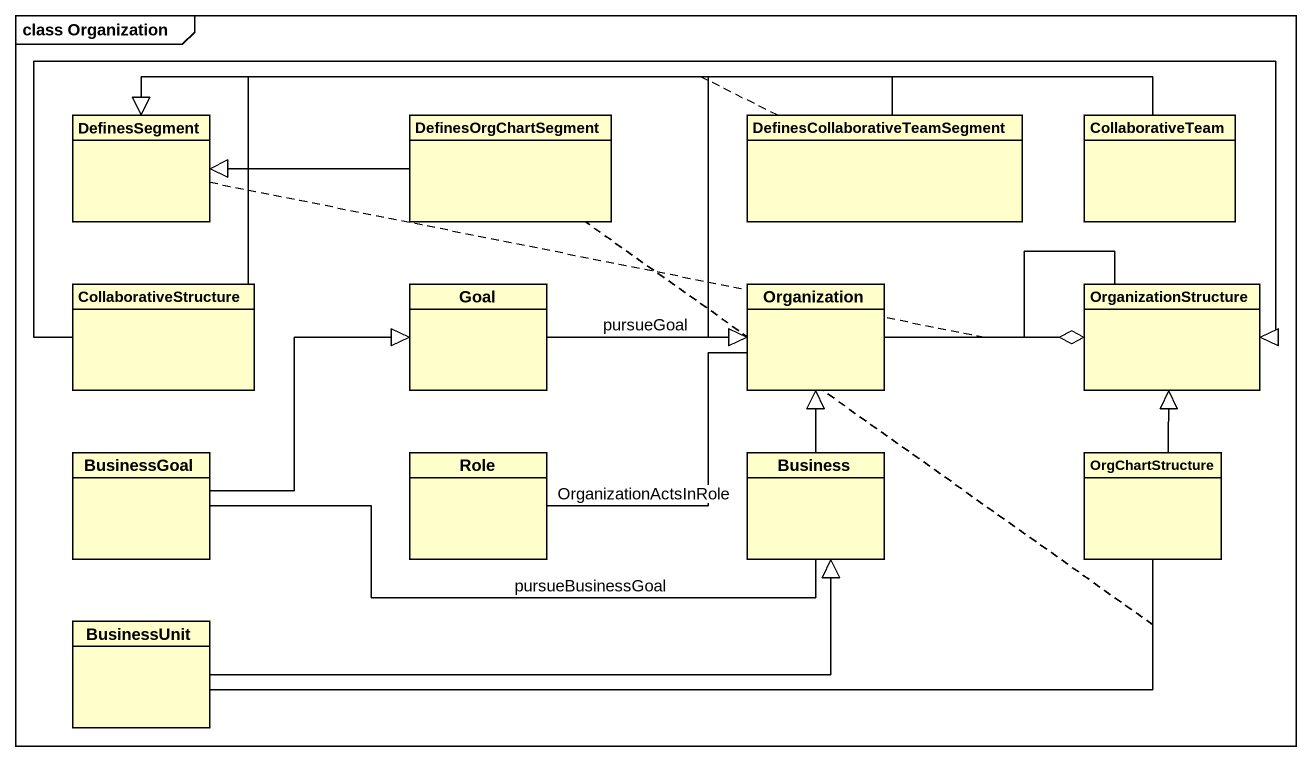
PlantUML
@startuml
mainframe class Organization
hide circle
hide empty members
class DefinesSegment
class DefinesOrgChartSegment
class "DefinesCollaborativeTeamSegment" as DefinesCollaborativeTeamSegm
class CollaborativeTeam
class CollaborativeStructure
class Goal
class Organization
class OrganizationStructure
class BusinessGoal
class Role
class Business
class OrgChartStructure
class BusinessUnit
DefinesOrgChartSegment -left-|> DefinesSegment
DefinesCollaborativeTeamSegm -left-|> DefinesSegment
CollaborativeTeam -left-|> Organization
CollaborativeStructure -right- CollaborativeTeam
(CollaborativeStructure, CollaborativeTeam) .. DefinesCollaborativeTeamSegm
CollaborativeStructure -right-|> OrganizationStructure
Organization -left- Goal : pursueGoal
Organization -left- Role : OrganizationActsInRole
OrganizationStructure -left- Organization
(OrganizationStructure, Organization) .. DefinesSegment
OrganizationStructure --o OrganizationStructure
BusinessGoal -right-|> Goal
Business -up-|> Organization
Business -left- BusinessGoal : pursueBusinessGoal
OrgChartStructure -up-|> OrganizationStructure
OrgChartStructure -left- BusinessUnit
(OrgChartStructure, BusinessUnit) .. DefinesOrgChartSegment
BusinessUnit -right-|> Business
@enduml
